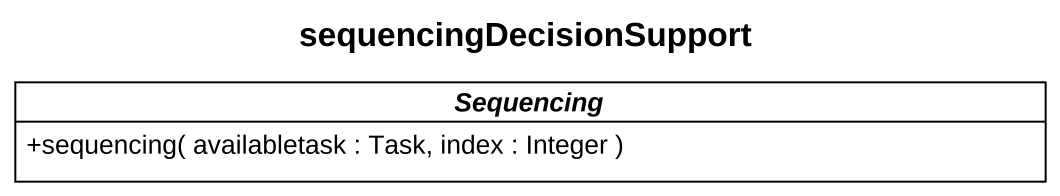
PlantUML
@startuml
title sequencingDecisionSupport
hide circle
hide empty members
skinparam classAttributeIconSize 0
abstract class Sequencing #FFFFFF {
  +sequencing( availabletask : Task, index : Integer )
}
@enduml
